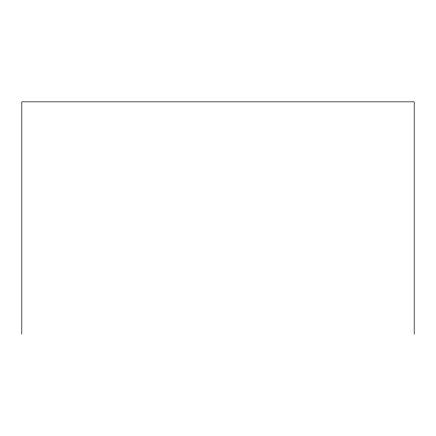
<?xml version="1.0" encoding="UTF-8"?>
<svg xmlns="http://www.w3.org/2000/svg" width="436" height="436" viewBox="0 0 436 436"><rect width="100%" height="100%" fill="white"/><g stroke="black" fill="none" stroke-linecap="round" stroke-linejoin="round"><path stroke-width="0.65" d="M414.2 334.15L414.2 101.85L21.8 101.85L21.8 334.15"/></g></svg>
